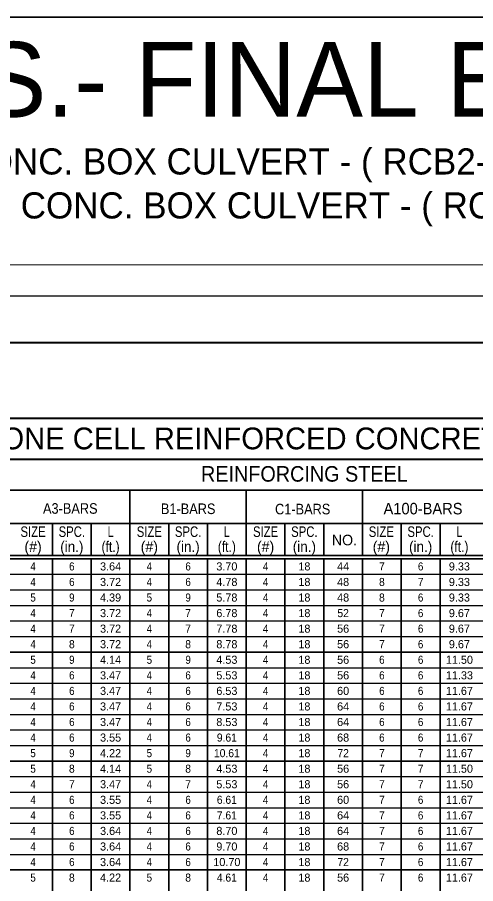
# Model space of a CAD drawing. Extents: x 187 to 558, y -82 to 195.
# Drawn here: x 344.7 to 418.3, y 55.4 to 194.6 of the extents above; entities that cross this region are included whole.
import ezdxf
from ezdxf.enums import TextEntityAlignment as Align

# ---------------------------------------------------------------- set-up
doc = ezdxf.new("R2010")
doc.units = 0
doc.header["$LTSCALE"] = 0.52
doc.layers.add('1', color=7, linetype='Continuous', lineweight=25)

msp = doc.modelspace()

# ---------------------------------------------------------------- linework, layer by layer
at = {"layer": '1', "lineweight": 13}
msp.add_line((192.9042, 154.8811), (552.9042, 154.8811), dxfattribs=at)
at = {"layer": '1', "lineweight": 40}
for p, q in [((222.9042, 142.3811), (547.9042, 142.3811)), ((242.6892, 130.2354), (506.9717, 130.2354)), ((242.6892, 123.6452), (506.9717, 123.6452))]:
    msp.add_line(p, q, dxfattribs=at)
at = {"layer": '1', "lineweight": 35}
for p, q in [((362.7917, 108.1452), (362.7917, 118.6452)), ((381.4518, 108.1452), (381.4518, 118.6452)), ((400.1117, 108.1452), (400.1117, 118.6452)), ((306.8118, 113.3361), (500.7517, 113.3361)), ((350.3517, 108.1452), (350.3517, 113.3361)), ((356.5718, 108.1452), (356.5718, 113.3361)), ((369.0118, 108.1452), (369.0118, 113.3361)), ((375.2317, 108.1452), (375.2317, 113.3361)), ((387.6717, 108.1452), (387.6717, 113.3361)), ((393.8918, 108.1452), (393.8918, 113.3361)), ((406.3317, 108.1452), (406.3317, 113.3361)), ((412.5517, 108.1452), (412.5517, 113.3361)), ((242.6892, 107.6452), (389.1459, 107.6452)), ((274.7901, 108.1452), (506.9717, 108.1452)), ((274.7901, 107.6452), (506.9717, 107.6452)), ((350.3517, -12.3547), (350.3517, 107.6452)), ((356.5718, -12.3547), (356.5718, 107.6452)), ((362.7917, -12.3547), (362.7917, 107.6452)), ((369.0118, -12.3547), (369.0118, 107.6452)), ((375.2317, -12.3547), (375.2317, 107.6452)), ((381.4518, -12.3547), (381.4518, 107.6452)), ((387.6717, -12.3547), (387.6717, 107.6452)), ((393.8918, -12.3547), (393.8918, 107.6452)), ((400.1117, -12.3547), (400.1117, 107.6452)), ((406.3317, -12.3547), (406.3317, 107.6452)), ((412.5517, -12.3547), (412.5517, 107.6452)), ((242.6892, 92.6452), (506.9717, 92.6452)), ((242.6892, 75.1453), (506.9717, 75.1453)), ((242.6892, 57.6452), (506.9717, 57.6452))]:
    msp.add_line(p, q, dxfattribs=at)
at = {"layer": '1'}
for p, q in [((261.3492, 105.1452), (506.9717, 105.1452)), ((261.3492, 102.6452), (506.9717, 102.6452)), ((261.3492, 100.1452), (506.9717, 100.1452)), ((261.3492, 97.6452), (506.9717, 97.6452)), ((261.3492, 95.1452), (506.9717, 95.1452)), ((261.3492, 90.1452), (506.9717, 90.1452)), ((261.3492, 87.6452), (506.9717, 87.6452)), ((261.3492, 85.1452), (506.9717, 85.1452)), ((261.3492, 82.6453), (506.9717, 82.6453)), ((261.3492, 80.1453), (506.9717, 80.1453)), ((261.3492, 77.6453), (506.9717, 77.6453)), ((261.3492, 72.6453), (506.9717, 72.6453)), ((261.3492, 70.1453), (506.9717, 70.1453)), ((261.3492, 67.6453), (506.9717, 67.6453)), ((261.3492, 65.1453), (506.9717, 65.1453)), ((261.3492, 62.6452), (506.9717, 62.6452)), ((261.3492, 60.1452), (506.9717, 60.1452))]:
    msp.add_line(p, q, dxfattribs=at)
at = {"layer": '1', "lineweight": 35}
msp.add_lwpolyline([(187.0721, -82.4459), (557.7998, -82.4459), (557.7998, 194.6359), (187.0721, 194.6359)], close=True, dxfattribs=at)
at = {"layer": '1'}
msp.add_lwpolyline([(207.9042, -70.1189), (207.9042, 149.8811), (552.9042, 149.8811)], dxfattribs=at)
at = {"layer": '1', "lineweight": 35}
msp.add_lwpolyline([(274.7901, 118.6452), (306.8118, 118.6452), (474.7517, 118.6452)], dxfattribs=at)

# ---------------------------------------------------------------- texts
at = {"layer": '1'}
for s, height, p in [('1999 SPECS.- FINAL ENGLISH', 12, (254.8188, 178.6837)), ('( p. 54B ) ONE CELL REINF. CONC. BOX CULVERT - ( RCB2-1B-01 ) -  FINAL ENGLISH ( 9/10/97 )', 4.2, (261.6172, 169.3818)), ('( p. R-54BE ) ONE CELL REINF. CONC. BOX CULVERT - ( RCB2-1-00E ) -  FINAL ENGLISH ( 7/1/99 )', 4.2, (261.6172, 162.3164)), ('DATA TABLE - ONE CELL REINFORCED CONCRETE BOX ', 3.5, (309.3954, 125.2283))]:
    msp.add_text(s, height=height, dxfattribs=at).set_placement(p)
for s, height, width, p in [('REINFORCING STEEL', 2.5, 0.95, (390.7813, 120.0319)), ('A3-BARS', 1.7, 0.9, (353.2126, 114.8744)), ('B1-BARS', 1.7, 0.9, (372.1327, 114.8252)), ('C1-BARS', 1.7, 0.9, (390.5089, 114.7769)), ('A100-BARS', 1.85, 0.95, (409.8259, 114.7761)), ('SIZE', 1.7, 0.8, (347.2409, 111.1469)), ('SPC.', 1.7, 0.8, (353.4609, 111.1469)), ('L', 1.7, 0.75, (359.6809, 111.1469)), ('SIZE', 1.7, 0.8, (365.9009, 111.1469)), ('SPC.', 1.7, 0.8, (372.1209, 111.1469)), ('L', 1.7, 0.75, (378.3409, 111.1469)), ('SIZE', 1.7, 0.8, (384.5609, 111.1469)), ('SPC.', 1.7, 0.8, (390.7809, 111.1469)), ('SIZE', 1.7, 0.8, (403.1309, 111.1469)), ('SPC.', 1.7, 0.8, (409.4409, 111.1469)), ('L', 1.7, 0.75, (415.6609, 111.1469)), ('(in.)', 1.7, 0.95, (353.4609, 108.7469)), ('(ft.)', 1.7, 0.85, (359.681, 108.7469)), ('(in.)', 1.7, 0.95, (372.1209, 108.7469)), ('(ft.)', 1.7, 0.85, (378.341, 108.7469)), ('(in.)', 1.7, 0.95, (390.7809, 108.7469)), ('(in.)', 1.7, 0.95, (409.4409, 108.7469)), ('(ft.)', 1.7, 0.85, (415.661, 108.7469)), ('4', 1.3, 0.9, (347.2413, 105.7661)), ('6', 1.3, 0.9, (353.4613, 105.7661)), ('4', 1.3, 0.9, (365.9013, 105.7661)), ('6', 1.3, 0.9, (372.1213, 105.7661)), ('4', 1.3, 0.9, (384.5613, 105.7661)), ('7', 1.3, 0.95, (403.2222, 105.7661)), ('6', 1.3, 0.9, (409.4413, 105.7661)), ('4', 1.3, 0.9, (347.2413, 103.2661)), ('6', 1.3, 0.9, (353.4613, 103.2661)), ('4', 1.3, 0.9, (365.9013, 103.2661)), ('6', 1.3, 0.9, (372.1213, 103.2661)), ('4', 1.3, 0.9, (384.5613, 103.2661)), ('8', 1.3, 0.95, (403.2217, 103.2661)), ('7', 1.3, 0.95, (409.4422, 103.2661)), ('5', 1.3, 0.9, (347.2413, 100.7661)), ('9', 1.3, 0.9, (353.4622, 100.7661)), ('5', 1.3, 0.9, (365.9013, 100.7661)), ('9', 1.3, 0.9, (372.1222, 100.7661)), ('4', 1.3, 0.9, (384.5613, 100.7661)), ('8', 1.3, 0.95, (403.2217, 100.7661)), ('6', 1.3, 0.9, (409.4413, 100.7661)), ('4', 1.3, 0.9, (347.2413, 98.2661)), ('7', 1.3, 0.95, (353.4622, 98.2661)), ('4', 1.3, 0.9, (365.9013, 98.2661)), ('7', 1.3, 0.95, (372.1222, 98.2661)), ('4', 1.3, 0.9, (384.5613, 98.2661)), ('52', 1.3, 0.95, (397.0017, 98.2661)), ('7', 1.3, 0.95, (403.2222, 98.2661)), ('6', 1.3, 0.9, (409.4413, 98.2661)), ('4', 1.3, 0.9, (347.2413, 95.7661)), ('7', 1.3, 0.95, (353.4622, 95.7661)), ('4', 1.3, 0.9, (365.9013, 95.7661)), ('7', 1.3, 0.95, (372.1222, 95.7661)), ('4', 1.3, 0.9, (384.5613, 95.7661)), ('7', 1.3, 0.95, (403.2222, 95.7661)), ('6', 1.3, 0.9, (409.4413, 95.7661)), ('4', 1.3, 0.9, (347.2413, 93.2661)), ('8', 1.3, 0.95, (353.4617, 93.2661)), ('4', 1.3, 0.9, (365.9013, 93.2661)), ('8', 1.3, 0.95, (372.1217, 93.2661)), ('4', 1.3, 0.9, (384.5613, 93.2661)), ('7', 1.3, 0.95, (403.2222, 93.2661)), ('6', 1.3, 0.9, (409.4413, 93.2661)), ('5', 1.3, 0.9, (347.2413, 90.7661)), ('9', 1.3, 0.9, (353.4622, 90.7661)), ('5', 1.3, 0.9, (365.9013, 90.7661)), ('9', 1.3, 0.9, (372.1222, 90.7661)), ('4', 1.3, 0.9, (384.5613, 90.7661)), ('6', 1.3, 0.9, (403.2213, 90.7661)), ('6', 1.3, 0.9, (409.4413, 90.7661)), ('4', 1.3, 0.9, (347.2413, 88.2661)), ('6', 1.3, 0.9, (353.4613, 88.2661)), ('4', 1.3, 0.9, (365.9013, 88.2661)), ('6', 1.3, 0.9, (372.1213, 88.2661)), ('4', 1.3, 0.9, (384.5613, 88.2661)), ('6', 1.3, 0.9, (403.2213, 88.2661)), ('6', 1.3, 0.9, (409.4413, 88.2661)), ('4', 1.3, 0.9, (347.2413, 85.7661)), ('6', 1.3, 0.9, (353.4613, 85.7661)), ('4', 1.3, 0.9, (365.9013, 85.7661)), ('6', 1.3, 0.9, (372.1213, 85.7661)), ('4', 1.3, 0.9, (384.5613, 85.7661)), ('6', 1.3, 0.9, (403.2213, 85.7661)), ('6', 1.3, 0.9, (409.4413, 85.7661)), ('4', 1.3, 0.9, (347.2413, 83.2661)), ('6', 1.3, 0.9, (353.4613, 83.2661)), ('4', 1.3, 0.9, (365.9013, 83.2661)), ('6', 1.3, 0.9, (372.1213, 83.2661)), ('4', 1.3, 0.9, (384.5613, 83.2661)), ('6', 1.3, 0.9, (403.2213, 83.2661)), ('6', 1.3, 0.9, (409.4413, 83.2661)), ('4', 1.3, 0.9, (347.2413, 80.7661)), ('6', 1.3, 0.9, (353.4613, 80.7661)), ('4', 1.3, 0.9, (365.9013, 80.7661)), ('6', 1.3, 0.9, (372.1213, 80.7661)), ('4', 1.3, 0.9, (384.5613, 80.7661)), ('6', 1.3, 0.9, (403.2213, 80.7661)), ('6', 1.3, 0.9, (409.4413, 80.7661)), ('4', 1.3, 0.9, (347.2413, 78.2661)), ('6', 1.3, 0.9, (353.4613, 78.2661)), ('4', 1.3, 0.9, (365.9013, 78.2661)), ('6', 1.3, 0.9, (372.1213, 78.2661)), ('9.61', 1.3, 0.95, (378.3417, 78.2661)), ('4', 1.3, 0.9, (384.5613, 78.2661)), ('6', 1.3, 0.9, (403.2213, 78.2661)), ('6', 1.3, 0.9, (409.4413, 78.2661)), ('5', 1.3, 0.9, (347.2413, 75.7661)), ('9', 1.3, 0.9, (353.4622, 75.7661)), ('5', 1.3, 0.9, (365.9013, 75.7661)), ('9', 1.3, 0.9, (372.1222, 75.7661)), ('10.61', 1.3, 0.95, (378.3417, 75.7661)), ('4', 1.3, 0.9, (384.5613, 75.7661)), ('72', 1.3, 0.95, (397.0017, 75.7661)), ('7', 1.3, 0.95, (403.2222, 75.7661)), ('7', 1.3, 0.95, (409.4422, 75.7661)), ('5', 1.3, 0.9, (347.2413, 73.2661)), ('8', 1.3, 0.95, (353.4617, 73.2661)), ('5', 1.3, 0.9, (365.9013, 73.2661)), ('8', 1.3, 0.95, (372.1217, 73.2661)), ('4', 1.3, 0.9, (384.5613, 73.2661)), ('7', 1.3, 0.95, (403.2222, 73.2661)), ('7', 1.3, 0.95, (409.4422, 73.2661)), ('4', 1.3, 0.9, (347.2413, 70.7661)), ('7', 1.3, 0.95, (353.4622, 70.7661)), ('4', 1.3, 0.9, (365.9013, 70.7661)), ('7', 1.3, 0.95, (372.1222, 70.7661)), ('4', 1.3, 0.9, (384.5613, 70.7661)), ('7', 1.3, 0.95, (403.2222, 70.7661)), ('7', 1.3, 0.95, (409.4422, 70.7661)), ('4', 1.3, 0.9, (347.2413, 68.2661)), ('6', 1.3, 0.9, (353.4613, 68.2661)), ('4', 1.3, 0.9, (365.9013, 68.2661)), ('6', 1.3, 0.9, (372.1213, 68.2661)), ('6.61', 1.3, 0.95, (378.3417, 68.2661)), ('4', 1.3, 0.9, (384.5613, 68.2661)), ('7', 1.3, 0.95, (403.2222, 68.2661)), ('6', 1.3, 0.9, (409.4413, 68.2661)), ('4', 1.3, 0.9, (347.2413, 65.7661)), ('6', 1.3, 0.9, (353.4613, 65.7661)), ('4', 1.3, 0.9, (365.9013, 65.7661)), ('6', 1.3, 0.9, (372.1213, 65.7661)), ('7.61', 1.3, 0.95, (378.3417, 65.7661)), ('4', 1.3, 0.9, (384.5613, 65.7661)), ('7', 1.3, 0.95, (403.2222, 65.7661)), ('6', 1.3, 0.9, (409.4413, 65.7661)), ('4', 1.3, 0.9, (347.2413, 63.2661)), ('6', 1.3, 0.9, (353.4613, 63.2661)), ('4', 1.3, 0.9, (365.9013, 63.2661)), ('6', 1.3, 0.9, (372.1213, 63.2661)), ('4', 1.3, 0.9, (384.5613, 63.2661)), ('7', 1.3, 0.95, (403.2222, 63.2661)), ('6', 1.3, 0.9, (409.4413, 63.2661)), ('4', 1.3, 0.9, (347.2413, 60.7661)), ('6', 1.3, 0.9, (353.4613, 60.7661)), ('4', 1.3, 0.9, (365.9013, 60.7661)), ('6', 1.3, 0.9, (372.1213, 60.7661)), ('4', 1.3, 0.9, (384.5613, 60.7661)), ('7', 1.3, 0.95, (403.2222, 60.7661)), ('6', 1.3, 0.9, (409.4413, 60.7661)), ('4', 1.3, 0.9, (347.2413, 58.2661)), ('6', 1.3, 0.9, (353.4613, 58.2661)), ('4', 1.3, 0.9, (365.9013, 58.2661)), ('6', 1.3, 0.9, (372.1213, 58.2661)), ('4', 1.3, 0.9, (384.5613, 58.2661)), ('72', 1.3, 0.95, (397.0017, 58.2661)), ('7', 1.3, 0.95, (403.2222, 58.2661)), ('6', 1.3, 0.9, (409.4413, 58.2661)), ('8', 1.3, 0.95, (353.4617, 55.7661)), ('8', 1.3, 0.95, (372.1217, 55.7661)), ('4.61', 1.3, 0.95, (378.3417, 55.7661)), ('6', 1.3, 0.9, (409.4413, 55.7661)), ('5', 1.3, 0.9, (347.2413, 55.7661)), ('5', 1.3, 0.9, (365.9013, 55.7661)), ('4', 1.3, 0.9, (384.5613, 55.7661)), ('7', 1.3, 0.95, (403.2222, 55.7661))]:
    msp.add_text(s, height=height, dxfattribs=dict(at, width=width)).set_placement(p, align=Align.CENTER)
for s, height, p in [('NO.', 1.7, (397.2131, 109.8036)), ('(#)', 1.7, (347.2409, 108.7469)), ('(#)', 1.7, (365.9009, 108.7469)), ('(#)', 1.7, (384.5609, 108.7469)), ('(#)', 1.7, (403.1309, 108.7469)), ('3.64', 1.3, (359.6822, 105.7661)), ('3.70', 1.3, (378.3417, 105.7661)), ('18', 1.3, (390.7817, 105.7661)), ('44', 1.3, (397.0022, 105.7661)), ('9.33', 1.3, (415.6613, 105.7661)), ('3.72', 1.3, (359.6817, 103.2661)), ('4.78', 1.3, (378.3417, 103.2661)), ('18', 1.3, (390.7817, 103.2661)), ('48', 1.3, (397.0017, 103.2661)), ('9.33', 1.3, (415.6613, 103.2661)), ('4.39', 1.3, (359.6813, 100.7661)), ('5.78', 1.3, (378.3417, 100.7661)), ('18', 1.3, (390.7817, 100.7661)), ('48', 1.3, (397.0017, 100.7661)), ('9.33', 1.3, (415.6613, 100.7661)), ('3.72', 1.3, (359.6817, 98.2661)), ('6.78', 1.3, (378.3417, 98.2661)), ('18', 1.3, (390.7817, 98.2661)), ('9.67', 1.3, (415.6613, 98.2661)), ('3.72', 1.3, (359.6817, 95.7661)), ('7.78', 1.3, (378.3417, 95.7661)), ('18', 1.3, (390.7817, 95.7661)), ('56', 1.3, (397.0022, 95.7661)), ('9.67', 1.3, (415.6613, 95.7661)), ('3.72', 1.3, (359.6817, 93.2661)), ('8.78', 1.3, (378.3417, 93.2661)), ('18', 1.3, (390.7817, 93.2661)), ('56', 1.3, (397.0022, 93.2661)), ('9.67', 1.3, (415.6613, 93.2661)), ('4.14', 1.3, (359.6822, 90.7661)), ('4.53', 1.3, (378.3413, 90.7661)), ('18', 1.3, (390.7817, 90.7661)), ('56', 1.3, (397.0022, 90.7661)), ('11.50', 1.3, (415.6617, 90.7661)), ('3.47', 1.3, (359.6813, 88.2661)), ('5.53', 1.3, (378.3413, 88.2661)), ('18', 1.3, (390.7817, 88.2661)), ('56', 1.3, (397.0022, 88.2661)), ('11.33', 1.3, (415.6622, 88.2661)), ('3.47', 1.3, (359.6813, 85.7661)), ('6.53', 1.3, (378.3413, 85.7661)), ('18', 1.3, (390.7817, 85.7661)), ('60', 1.3, (397.0017, 85.7661)), ('11.67', 1.3, (415.6622, 85.7661)), ('3.47', 1.3, (359.6813, 83.2661)), ('7.53', 1.3, (378.3413, 83.2661)), ('18', 1.3, (390.7817, 83.2661)), ('64', 1.3, (397.0022, 83.2661)), ('11.67', 1.3, (415.6622, 83.2661)), ('3.47', 1.3, (359.6813, 80.7661)), ('8.53', 1.3, (378.3413, 80.7661)), ('18', 1.3, (390.7817, 80.7661)), ('64', 1.3, (397.0022, 80.7661)), ('11.67', 1.3, (415.6622, 80.7661)), ('3.55', 1.3, (359.6822, 78.2661)), ('18', 1.3, (390.7817, 78.2661)), ('68', 1.3, (397.0017, 78.2661)), ('11.67', 1.3, (415.6622, 78.2661)), ('4.22', 1.3, (359.6817, 75.7661)), ('18', 1.3, (390.7817, 75.7661)), ('11.67', 1.3, (415.6622, 75.7661)), ('4.14', 1.3, (359.6822, 73.2661)), ('4.53', 1.3, (378.3413, 73.2661)), ('18', 1.3, (390.7817, 73.2661)), ('56', 1.3, (397.0022, 73.2661)), ('11.50', 1.3, (415.6617, 73.2661)), ('3.47', 1.3, (359.6813, 70.7661)), ('5.53', 1.3, (378.3413, 70.7661)), ('18', 1.3, (390.7817, 70.7661)), ('56', 1.3, (397.0022, 70.7661)), ('11.50', 1.3, (415.6617, 70.7661)), ('3.55', 1.3, (359.6822, 68.2661)), ('18', 1.3, (390.7817, 68.2661)), ('60', 1.3, (397.0017, 68.2661)), ('11.67', 1.3, (415.6622, 68.2661)), ('3.55', 1.3, (359.6822, 65.7661)), ('18', 1.3, (390.7817, 65.7661)), ('64', 1.3, (397.0022, 65.7661)), ('11.67', 1.3, (415.6622, 65.7661)), ('3.64', 1.3, (359.6822, 63.2661)), ('8.70', 1.3, (378.3417, 63.2661)), ('18', 1.3, (390.7817, 63.2661)), ('64', 1.3, (397.0022, 63.2661)), ('11.67', 1.3, (415.6622, 63.2661)), ('3.64', 1.3, (359.6822, 60.7661)), ('9.70', 1.3, (378.3417, 60.7661)), ('18', 1.3, (390.7817, 60.7661)), ('68', 1.3, (397.0017, 60.7661)), ('11.67', 1.3, (415.6622, 60.7661)), ('3.64', 1.3, (359.6822, 58.2661)), ('10.70', 1.3, (378.3417, 58.2661)), ('18', 1.3, (390.7817, 58.2661)), ('11.67', 1.3, (415.6622, 58.2661)), ('4.22', 1.3, (359.6817, 55.7661)), ('18', 1.3, (390.7817, 55.7661)), ('56', 1.3, (397.0022, 55.7661)), ('11.67', 1.3, (415.6622, 55.7661))]:
    msp.add_text(s, height=height, dxfattribs=at).set_placement(p, align=Align.CENTER)

doc.saveas('drawing.dxf')
